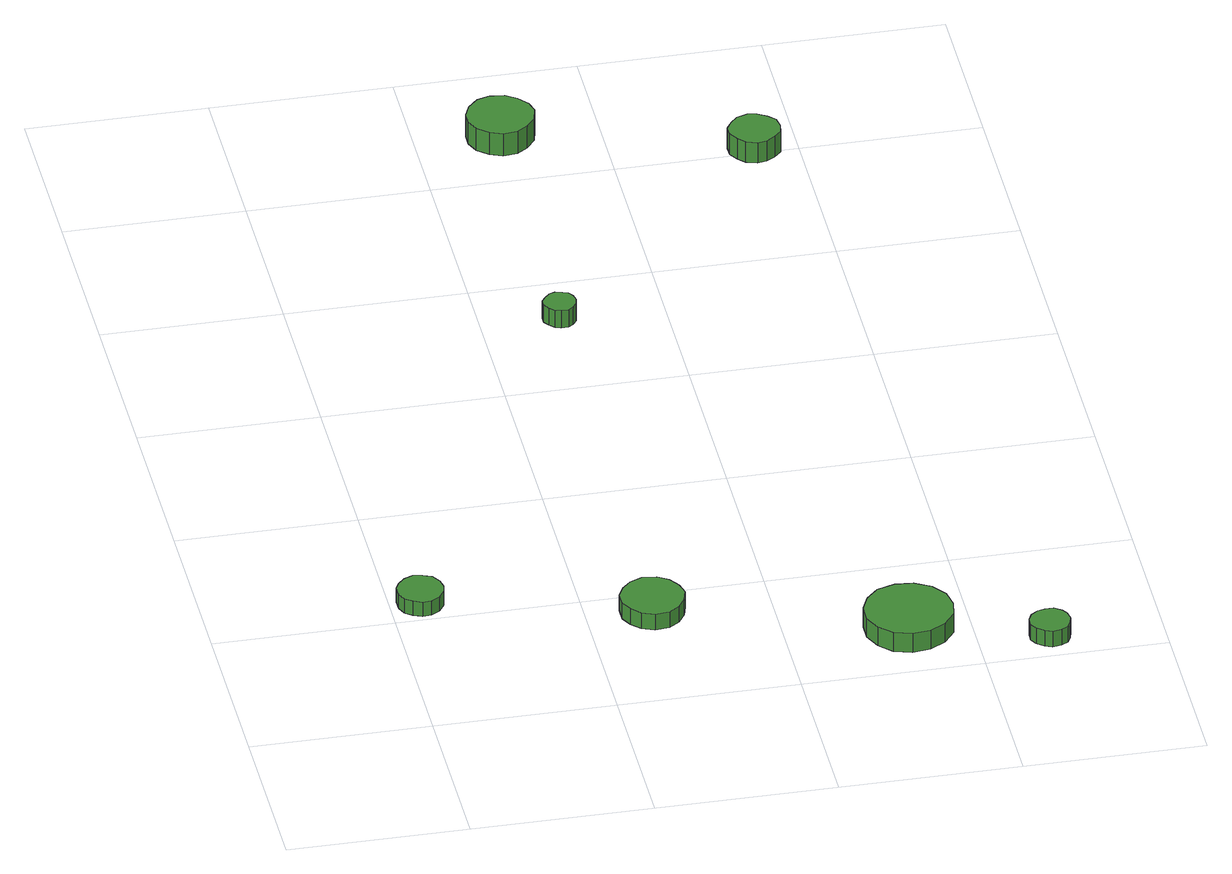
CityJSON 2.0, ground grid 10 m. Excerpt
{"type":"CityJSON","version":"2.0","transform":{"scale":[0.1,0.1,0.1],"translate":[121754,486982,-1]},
"CityObjects":{
"tree1":{"type":"SolitaryVegetationObject","attributes":{"function":"something"},"geometry":[{"type":"MultiSurface","lod":"1","boundaries":[[[0,1,2,3,4,5,6,7,8,9,10,11,12,13,14]],[[15,16,17,18,19,20,21,22,23,24,25,26,27,28,29]],[[0,29,28,1]],[[1,28,27,2]],[[2,27,26,3]],[[3,26,25,4]],[[4,25,24,5]],[[5,24,23,6]],[[6,23,22,7]],[[7,22,21,8]],[[8,21,20,9]],[[9,20,19,10]],[[10,19,18,11]],[[11,18,17,12]],[[12,17,16,13]],[[13,16,15,14]],[[14,15,29,0]]]}]},
"tree2":{"type":"SolitaryVegetationObject","attributes":{"function":"something"},"geometry":[{"type":"MultiSurface","lod":"1","boundaries":[[[30,31,32,33,34,35,36,37,38,39,40,41,42,43,44]],[[45,46,47,48,49,50,51,52,53,54,55,56,57,58,59]],[[30,59,58,31]],[[31,58,57,32]],[[32,57,56,33]],[[33,56,55,34]],[[34,55,54,35]],[[35,54,53,36]],[[36,53,52,37]],[[37,52,51,38]],[[38,51,50,39]],[[39,50,49,40]],[[40,49,48,41]],[[41,48,47,42]],[[42,47,46,43]],[[43,46,45,44]],[[44,45,59,30]]]}]},
"tree3":{"type":"SolitaryVegetationObject","attributes":{"function":"something"},"geometry":[{"type":"MultiSurface","lod":"1","boundaries":[[[60,61,62,63,64,65,66,67,68,69,70,71,72,73,74]],[[75,76,77,78,79,80,81,82,83,84,85,86,87,88,89]],[[60,89,88,61]],[[61,88,87,62]],[[62,87,86,63]],[[63,86,85,64]],[[64,85,84,65]],[[65,84,83,66]],[[66,83,82,67]],[[67,82,81,68]],[[68,81,80,69]],[[69,80,79,70]],[[70,79,78,71]],[[71,78,77,72]],[[72,77,76,73]],[[73,76,75,74]],[[74,75,89,60]]]}]},
"tree4":{"type":"SolitaryVegetationObject","attributes":{"function":"something"},"geometry":[{"type":"MultiSurface","lod":"1","boundaries":[[[90,91,92,93,94,95,96,97,98,99,100,101,102,103,104]],[[105,106,107,108,109,110,111,112,113,114,115,116,117,118,119]],[[90,119,118,91]],[[91,118,117,92]],[[92,117,116,93]],[[93,116,115,94]],[[94,115,114,95]],[[95,114,113,96]],[[96,113,112,97]],[[97,112,111,98]],[[98,111,110,99]],[[99,110,109,100]],[[100,109,108,101]],[[101,108,107,102]],[[102,107,106,103]],[[103,106,105,104]],[[104,105,119,90]]]}]},
"tree5":{"type":"SolitaryVegetationObject","attributes":{"function":"something"},"geometry":[{"type":"MultiSurface","lod":"1","boundaries":[[[120,121,122,123,124,125,126,127,128,129,130,131,132,133,134]],[[135,136,137,138,139,140,141,142,143,144,145,146,147,148,149]],[[120,149,148,121]],[[121,148,147,122]],[[122,147,146,123]],[[123,146,145,124]],[[124,145,144,125]],[[125,144,143,126]],[[126,143,142,127]],[[127,142,141,128]],[[128,141,140,129]],[[129,140,139,130]],[[130,139,138,131]],[[131,138,137,132]],[[132,137,136,133]],[[133,136,135,134]],[[134,135,149,120]]]}]},
"tree6":{"type":"SolitaryVegetationObject","attributes":{"function":"something"},"geometry":[{"type":"MultiSurface","lod":"1","boundaries":[[[150,151,152,153,154,155,156,157,158,159,160,161,162,163,164]],[[165,166,167,168,169,170,171,172,173,174,175,176,177,178,179]],[[150,179,178,151]],[[151,178,177,152]],[[152,177,176,153]],[[153,176,175,154]],[[154,175,174,155]],[[155,174,173,156]],[[156,173,172,157]],[[157,172,171,158]],[[158,171,170,159]],[[159,170,169,160]],[[160,169,168,161]],[[161,168,167,162]],[[162,167,166,163]],[[163,166,165,164]],[[164,165,179,150]]]}]},
"tree7":{"type":"SolitaryVegetationObject","attributes":{"function":"something"},"geometry":[{"type":"MultiSurface","lod":"1","boundaries":[[[180,181,182,183,184,185,186,187,188,189,190,191,192,193,194]],[[195,196,197,198,199,200,201,202,203,204,205,206,207,208,209]],[[180,209,208,181]],[[181,208,207,182]],[[182,207,206,183]],[[183,206,205,184]],[[184,205,204,185]],[[185,204,203,186]],[[186,203,202,187]],[[187,202,201,188]],[[188,201,200,189]],[[189,200,199,190]],[[190,199,198,191]],[[191,198,197,192]],[[192,197,196,193]],[[193,196,195,194]],[[194,195,209,180]]]}]}
},
"vertices":[
[29,115,14],[28,120,14],[25,125,14],[20,127,14],[15,128,14],[10,126,14],[6,122,14],[4,118,14],[4,112,14],[6,107,14],[10,104,14],[15,102,14],[20,102,14],[25,105,14],[28,110,14],[28,110,5],[25,105,5],[20,102,5],[15,102,5],[10,104,5],[6,107,5],[4,112,5],[4,118,5],[6,122,5],[10,126,5],[15,128,5],[20,127,5],[25,125,5],[28,120,5],[29,115,5],
[154,84,14],[152,91,14],[148,97,14],[142,101,14],[134,102,14],[127,99,14],[122,94,14],[119,88,14],[119,80,14],[122,74,14],[127,69,14],[134,66,14],[142,67,14],[148,71,14],[152,77,14],[152,77,4],[148,71,4],[142,67,4],[134,66,4],[127,69,4],[122,74,4],[119,80,4],[119,88,4],[122,94,4],[127,99,4],[134,102,4],[142,101,4],[148,97,4],[152,91,4],[154,84,4],
[151,361,19],[150,365,19],[148,368,19],[145,369,19],[141,370,19],[138,369,19],[135,366,19],[133,363,19],[133,359,19],[135,356,19],[138,353,19],[141,352,19],[145,352,19],[148,354,19],[150,357,19],[150,357,8],[148,354,8],[145,352,8],[141,352,8],[138,353,8],[135,356,8],[133,359,8],[133,363,8],[135,366,8],[138,369,8],[141,370,8],[145,369,8],[148,368,8],[150,365,8],[151,361,8],
[291,42,16],[289,52,16],[283,60,16],[274,65,16],[264,66,16],[254,63,16],[247,56,16],[243,47,16],[243,37,16],[247,28,16],[254,21,16],[264,18,16],[274,19,16],[283,24,16],[289,32,16],[289,32,4],[283,24,4],[274,19,4],[264,18,4],[254,21,4],[247,28,4],[243,37,4],[243,47,4],[247,56,4],[254,63,4],[264,66,4],[274,65,4],[283,60,4],[289,52,4],[291,42,4],
[164,536,23],[162,543,23],[157,549,23],[151,553,23],[143,554,23],[136,552,23],[130,546,23],[127,539,23],[127,532,23],[130,525,23],[136,520,23],[143,517,23],[151,518,23],[157,522,23],[162,528,23],[162,528,9],[157,522,9],[151,518,9],[143,517,9],[136,520,9],[130,525,9],[127,532,9],[127,539,9],[130,546,9],[136,552,9],[143,554,9],[151,553,9],[157,549,9],[162,543,9],[164,536,9],
[350,19,14],[349,24,14],[347,27,14],[343,30,14],[338,30,14],[334,29,14],[330,26,14],[328,22,14],[328,17,14],[330,13,14],[334,10,14],[338,8,14],[343,9,14],[347,11,14],[349,15,14],[349,15,4],[347,11,4],[343,9,4],[338,8,4],[334,10,4],[330,13,4],[328,17,4],[328,22,4],[330,26,4],[334,29,4],[338,30,4],[343,30,4],[347,27,4],[349,24,4],[350,19,4],
[289,496,23],[288,502,23],[284,506,23],[279,509,23],[274,510,23],[268,508,23],[264,504,23],[261,499,23],[261,493,23],[264,488,23],[268,484,23],[274,482,23],[279,483,23],[284,486,23],[288,490,23],[288,490,10],[284,486,10],[279,483,10],[274,482,10],[268,484,10],[264,488,10],[261,493,10],[261,499,10],[264,504,10],[268,508,10],[274,510,10],[279,509,10],[284,506,10],[288,502,10],[289,496,10]
]}
